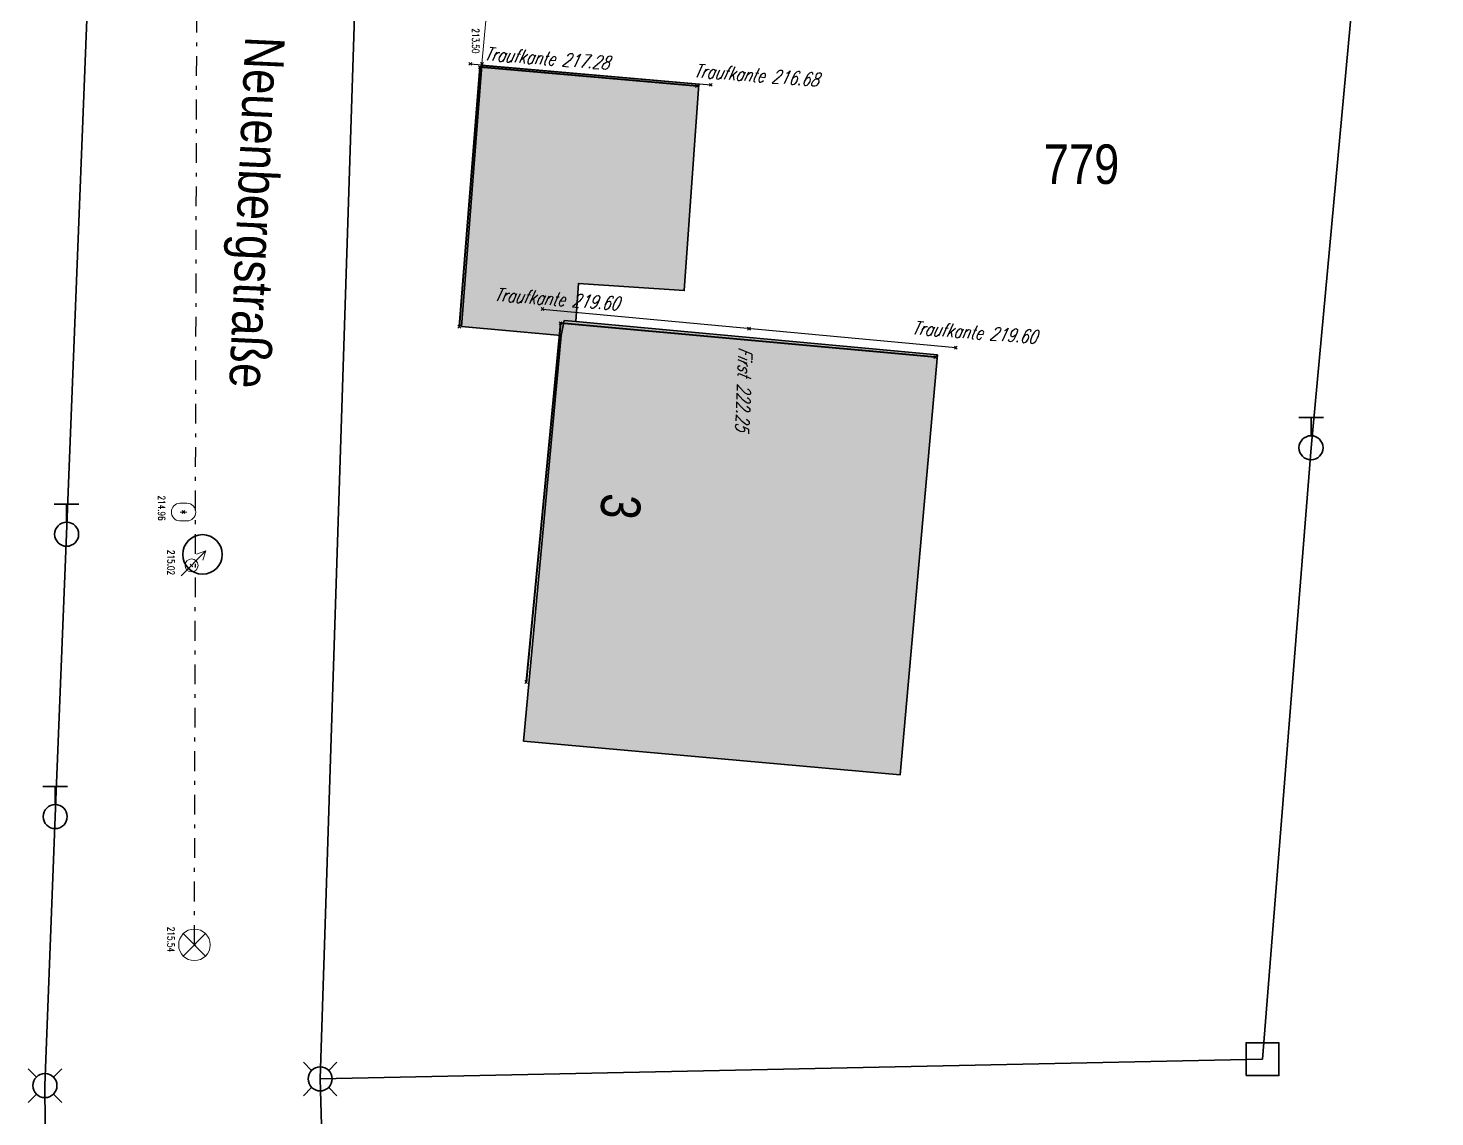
# Model space of a CAD drawing. Header units: metres. Extents: x 582129 to 582251, y 5501635 to 5501949.
# Drawn here: x 582170.79 to 582206.42, y 5501844.45 to 5501872.01 of the extents above; entities that cross this region are included whole.
import ezdxf
from ezdxf.enums import TextEntityAlignment as Align

# ---------------------------------------------------------------- set-up
doc = ezdxf.new("R2010")
doc.units = ezdxf.units.M
doc.header["$PDSIZE"] = 2.5
doc.linetypes.add('1', pattern=[0])
doc.linetypes.add('STRICHPUNKT', pattern=[1, 0.5, -0.25, 0, -0.25])
doc.layers.get('0').update_dxf_attribs({"linetype": 'BYLAYER'})
for name, color, linetype, lineweight in [('0_Rahmen+Schriftfeld+Legende', 7, 'CONTINUOUS', 18), ('1_Punkte', 7, '1', 13), ('1_Punkthöhe', 7, 'CONTINUOUS', 13), ('2_Gebäude', 1, 'CONTINUOUS', 35), ('2_Symbole', 4, 'CONTINUOUS', 9), ('3_First_Traufe', 240, 'CONTINUOUS', 25), ('3_Kanal-Info_MW', 220, 'STRICHPUNKT', 25), ('DFK_Grenze', 252, 'CONTINUOUS', 30)]:
    doc.layers.add(name, color=color, linetype=linetype, lineweight=lineweight)
doc.styles.add('0', font='arial.ttf')
doc.styles.add('flurstuecksnummer', font='ARIALN.TTF')
doc.styles.add('simplex', font='simplex.shx', dxfattribs={"width": 0.75})

# ---------------------------------------------------------------- blocks, each defined once
blk = doc.blocks.new('99')
at = {"color": 0}
blk.add_point((0, 0), dxfattribs=at)
at = {"color": 0, "style": '0', "flags": 1}
for tag, p in [('Punktname', (1, 0)), ('Objektart-Code', (1, -0.416)), ('Höhe', (1, -0.208))]:
    blk.add_attdef(tag, p, '', height=0.16, dxfattribs=at)
blk = doc.blocks.new('Punktmarkierung mit Kreuz')
at = {"color": 0, "linetype": '1', "ltscale": 0.1, "flags": 128}
for points in [[(-0.355, 0.355), (0.355, -0.355)], [(0.355, 0.355), (-0.355, -0.355)]]:
    blk.add_lwpolyline(points, dxfattribs=at)
at = {"color": 0}
blk.add_blockref('99', (0, 0), dxfattribs=at)
at = {"color": 0, "style": '0', "flags": 1}
for tag, p in [('Punktname', (1, 0)), ('Objektart-Code', (1, -0.416)), ('Höhe', (1, -0.208))]:
    blk.add_attdef(tag, p, '', height=0.16, dxfattribs=at)
blk = doc.blocks.new('WS')
at = {"layer": '0_Rahmen+Schriftfeld+Legende', "color": 4, "lineweight": 9}
for p, q in [((-0.312, -0.319), (0.312, 0.319)), ((0.312, 0.319), (0.073, 0.233)), ((0.312, 0.319), (0.23, 0.079))]:
    blk.add_line(p, q, dxfattribs=at)
blk.add_ellipse((-0.052, -0.054), major_axis=(-0.116, 0.116), ratio=1, start_param=3.926991, end_param=10.210176, dxfattribs=at)
blk = doc.blocks.new('HYD')
for p, q in [((-0.094, 0.224), (0.084, 0.225)), ((-0.084, 0), (0.084, 0)), ((-0.101, -0.225), (0.084, -0.225))]:
    blk.add_line(p, q)
for centre, start, end in [((-0.084, 0), 92.3451, 265.7417), ((0.084, 0), 270, 90)]:
    blk.add_arc(centre, 0.225, start, end)
blk = doc.blocks.new('ABM_1300')
for p, q in [((0.625, 1.528), (-0.625, 1.528)), ((0, 0.609), (0, 1.528))]:
    blk.add_line(p, q)
blk.add_circle((0, 0), 0.609)
blk = doc.blocks.new('ABM_1110')
blk.add_lwpolyline([(-0.83, -0.83), (0.83, -0.83), (0.83, 0.83), (-0.83, 0.83), (-0.83, -0.83)])
blk = doc.blocks.new('ABM_1400')
for p, q in [((-0.431, 0.431), (-0.85, 0.85)), ((0.85, 0.85), (0.431, 0.431)), ((-0.431, -0.431), (-0.85, -0.85)), ((0.85, -0.85), (0.431, -0.431))]:
    blk.add_line(p, q)
blk.add_circle((0, 0), 0.61)
blk = doc.blocks.new('Aufnahmepunkt')
blk.add_circle((0, 0), 1)
blk = doc.blocks.new('SCHACHT')
for p, q in [((0.283, 0.283), (-0.283, -0.283)), ((-0.283, 0.283), (0.283, -0.283))]:
    blk.add_line(p, q)
blk.add_circle((0, 0), 0.4)

msp = doc.modelspace()

# ---------------------------------------------------------------- hatches: boundary and pattern name
at = {"layer": 'DFK_Grenze', "true_color": 0xe3e3e3}
for points in [[(582181.77, 5501864.46), (582184.29, 5501864.23), (582184.37, 5501864.61), (582184.66, 5501864.59), (582184.73, 5501865.55), (582187.41, 5501865.37), (582187.78, 5501870.6), (582182.28, 5501871.07), (582181.77, 5501864.46)], [(582183.34, 5501853.96), (582192.88, 5501853.11), (582193.82, 5501863.74), (582184.66, 5501864.59), (582184.37, 5501864.61), (582184.29, 5501864.23), (582183.34, 5501853.96)]]:
    msp.add_hatch(color=254, dxfattribs=at).paths.add_polyline_path(points)

# ---------------------------------------------------------------- linework, layer by layer
at = {"layer": '2_Gebäude'}
for points in [[(582187.732, 5501870.545), (582182.234, 5501871.027), (582181.713, 5501864.456)], [(582193.764, 5501863.683), (582184.277, 5501864.542), (582183.406, 5501855.46)]]:
    msp.add_lwpolyline(points, dxfattribs=at)
at = {"layer": '2_Symbole', "flags": 128}
msp.add_lwpolyline([(582182.6196, 5501874.7756), (582182.286, 5501871.108)], dxfattribs=at)
at = {"layer": '3_First_Traufe'}
for points in [[(582181.992, 5501871.111), (582188.081, 5501870.578)], [(582183.82, 5501864.902), (582194.284, 5501863.925)]]:
    msp.add_lwpolyline(points, dxfattribs=at)
at = {"layer": '3_Kanal-Info_MW', "elevation": 215.538}
msp.add_lwpolyline([(582175.007, 5501848.804), (582175.134, 5501899.792), (582195.322, 5501898.722), (582206.416, 5501886.181)], dxfattribs=at)
at = {"layer": 'DFK_Grenze'}
for points in [[(582178.35, 5501839.85), (582178.19, 5501845.41), (582179.15, 5501875.2), (582180.68, 5501875.03), (582180.56, 5501883), (582171.59, 5501884.9), (582171.92, 5501878.53), (582171.45, 5501878.57), (582171.4, 5501877.45), (582172.48, 5501877.37), (582171.77, 5501859.2), (582171.48, 5501852.05), (582171.22, 5501845.24), (582171.27, 5501839.43)], [(582178.19, 5501845.41), (582202.05, 5501845.91), (582203.28, 5501861.39), (582204.32, 5501872.64), (582180.68, 5501875.03), (582179.15, 5501875.2), (582178.19, 5501845.41)], [(582181.77, 5501864.46), (582184.29, 5501864.23), (582184.37, 5501864.61), (582184.66, 5501864.59), (582184.73, 5501865.55), (582187.41, 5501865.37), (582187.78, 5501870.6), (582182.28, 5501871.07), (582181.77, 5501864.46)], [(582183.34, 5501853.96), (582192.88, 5501853.11), (582193.82, 5501863.74), (582184.66, 5501864.59), (582184.37, 5501864.61), (582184.29, 5501864.23), (582183.34, 5501853.96)]]:
    msp.add_lwpolyline(points, dxfattribs=at)

# ---------------------------------------------------------------- block references
at = {"layer": '1_Punkte', "xscale": 0.1, "yscale": 0.1, "zscale": 0.1, "rotation": 270.0000900492119}
for p in [(582181.992, 5501871.111, 217.285), (582182.286, 5501871.108, 213.499), (582182.234, 5501871.027, 217.106), (582187.732, 5501870.545, 215.311), (582188.081, 5501870.578, 216.675), (582183.82, 5501864.902, 219.599), (582181.713, 5501864.456, 216.58), (582184.277, 5501864.542, 219.289), (582189.047, 5501864.405, 222.25), (582193.764, 5501863.683, 218.561), (582194.284, 5501863.925, 219.598), (582174.731, 5501859.762, 214.961), (582174.932, 5501858.41, 215.021), (582183.406, 5501855.46, 218.557)]:
    msp.add_blockref('Punktmarkierung mit Kreuz', p, dxfattribs=at)
at = {"layer": '1_Punkte', "xscale": 0.1, "yscale": 0.1, "zscale": 0.1}
msp.add_blockref('Punktmarkierung mit Kreuz', (582175.007, 5501848.804, 215.538), dxfattribs=at)
at = {"layer": '2_Symbole'}
for name, p in [('HYD', (582174.731, 5501859.762, 214.961)), ('WS', (582174.9845, 5501858.4637, 215.021)), ('SCHACHT', (582175.007, 5501848.804, 215.538))]:
    msp.add_blockref(name, p, dxfattribs=at)
at = {"layer": 'DFK_Grenze', "xscale": 0.5, "yscale": 0.5, "zscale": 0.5}
for name, p in [('ABM_1300', (582203.28, 5501861.39)), ('ABM_1300', (582171.77, 5501859.2)), ('Aufnahmepunkt', (582175.21, 5501858.69)), ('ABM_1300', (582171.48, 5501852.05)), ('ABM_1110', (582202.05, 5501845.91)), ('ABM_1400', (582178.19, 5501845.41)), ('ABM_1400', (582171.22, 5501845.24))]:
    msp.add_blockref(name, p, dxfattribs=at)

# ---------------------------------------------------------------- texts
at = {"layer": '1_Punkthöhe', "style": 'simplex', "width": 0.75}
for s, p in [('213.50', (582182.0363, 5501872.0095, 213.499)), ('214.96', (582174.0876, 5501860.1804, 214.961)), ('215.02', (582174.3208, 5501858.8019, 215.021)), ('215.54', (582174.3234, 5501849.2594, 215.538))]:
    msp.add_text(s, height=0.18, rotation=270.00009, dxfattribs=at).set_placement(p)
at = {"layer": '3_First_Traufe', "style": 'simplex', "oblique": 20, "width": 0.75}
for s, rotation, p in [('Traufkante 217.28', 355.708, (582182.3338, 5501871.1998, 213.499)), ('Traufkante 216.68', 355.708, (582187.6389, 5501870.7737)), ('Traufkante 219.60', 355.708, (582182.5852, 5501865.1057)), ('Traufkante 219.60', 355.708, (582193.1629, 5501864.2629)), ('First 222.25', 267.70403, (582188.7913, 5501863.9416))]:
    msp.add_text(s, height=0.34, rotation=rotation, dxfattribs=at).set_placement(p)
at = {"layer": 'DFK_Grenze', "style": 'flurstuecksnummer'}
for s, rotation, p in [('Neuenbergstraße', 267.35907, (582176.5903, 5501867.3446)), ('3', 264.7065, (582185.8, 5501859.9))]:
    msp.add_text(s, height=1, rotation=rotation, dxfattribs=at).set_placement(p, align=Align.MIDDLE_CENTER)
msp.add_text('779', height=1, dxfattribs=at).set_placement((582197.47, 5501868.57), align=Align.MIDDLE_CENTER)

doc.saveas('drawing.dxf')
